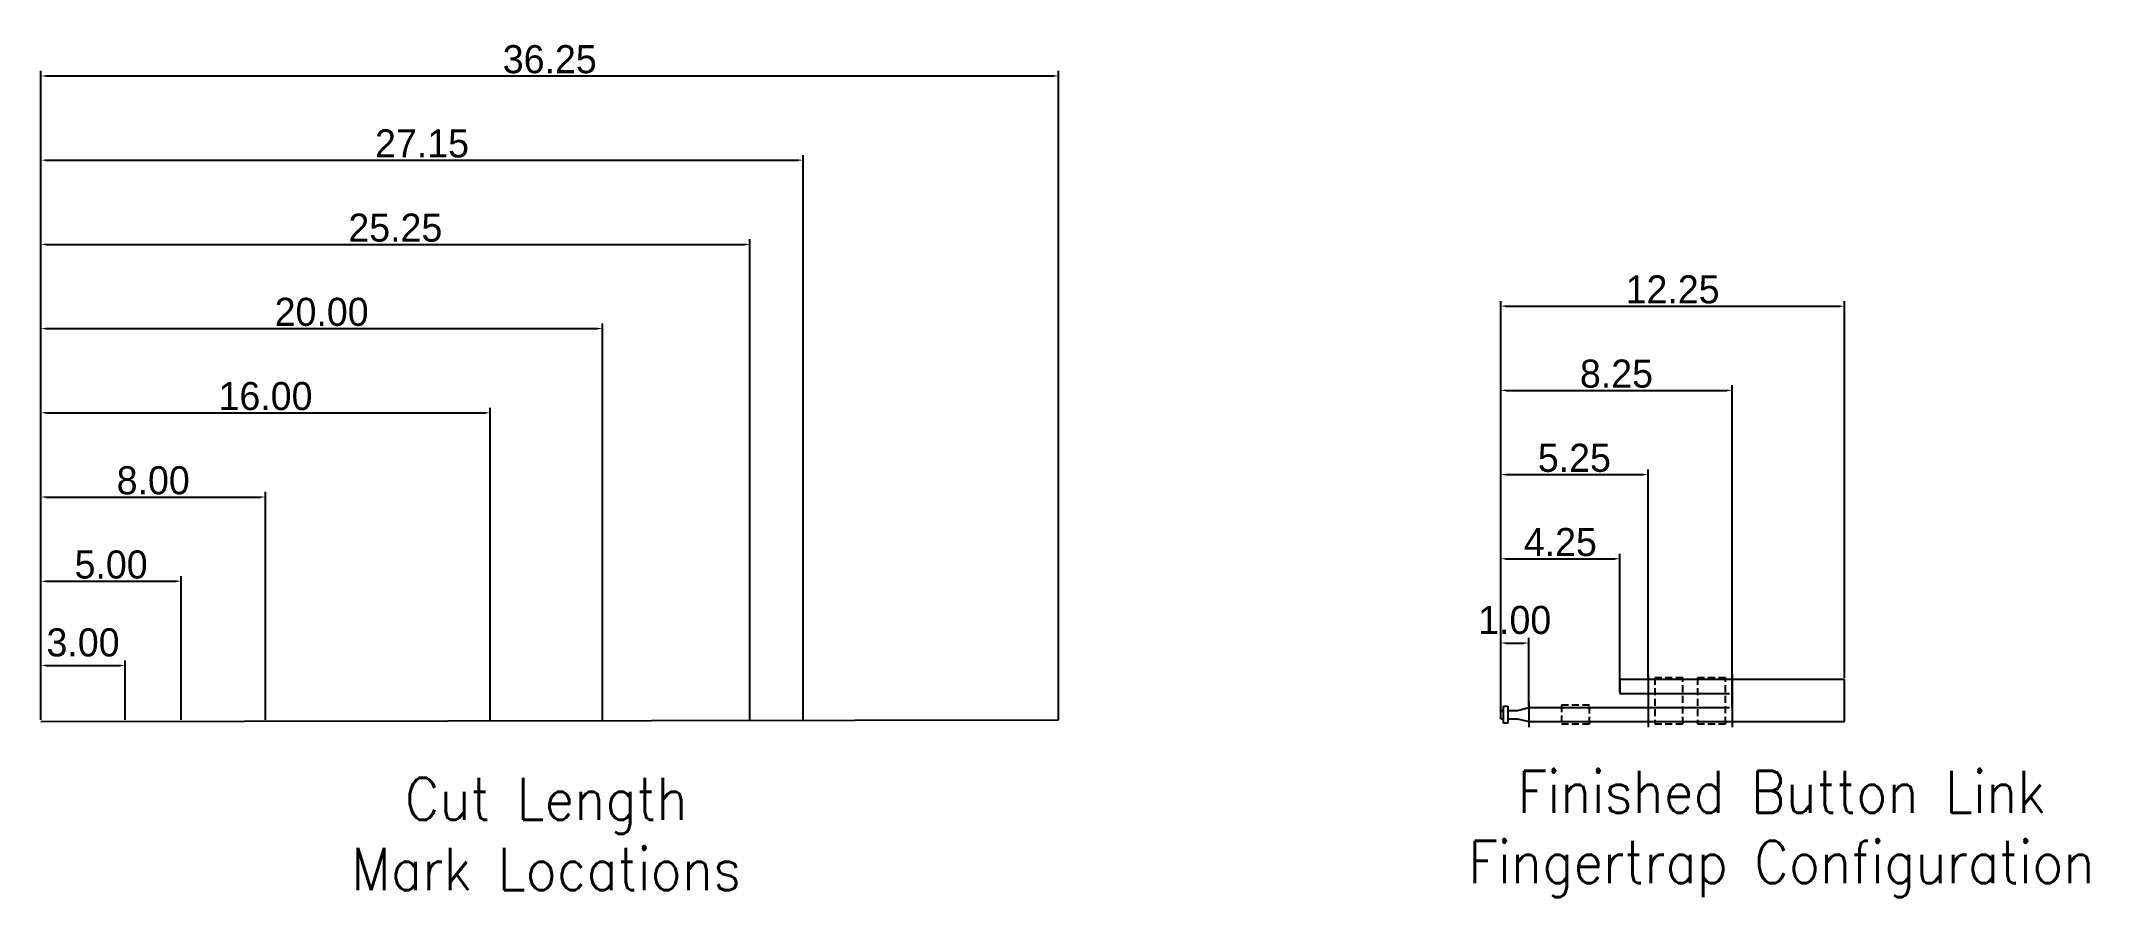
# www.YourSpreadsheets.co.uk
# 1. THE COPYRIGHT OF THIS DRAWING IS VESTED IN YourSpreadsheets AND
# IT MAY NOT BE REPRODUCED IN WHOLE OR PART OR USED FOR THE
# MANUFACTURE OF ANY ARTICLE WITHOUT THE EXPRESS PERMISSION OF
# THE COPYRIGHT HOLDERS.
# Model space of a CAD drawing. Header units: inches. Extents: x 23.3 to 96.2, y 14.2 to 44.7.
import ezdxf

# ---------------------------------------------------------------- set-up
doc = ezdxf.new("R2010")
doc.units = ezdxf.units.IN
doc.header["$MEASUREMENT"] = 0
doc.linetypes.add('DASHED', pattern=[0.375, 0.25, -0.125])
for name, color, linetype in [('Dimensions', 3, 'Continuous'), ('Finished Extension', 7, 'Continuous'), ('Hidden', 2, 'Continuous'), ('Spectra Cut Length', 7, 'Continuous'), ('Stitching', 1, 'DASHED')]:
    doc.layers.add(name, color=color, linetype=linetype)
doc.styles.add('QCADDimTextStyle', font='txt')
doc.styles.add('textstyle13', font='Standard')
doc.styles.add('textstyle14', font='Standard')
doc.dimstyles.new('QCADDimStyle', dxfattribs={"dimtxt": 1, "dimasz": 0.18, "dimexe": 0.18, "dimexo": 0.0625, "dimgap": 0.09, "dimtad": 1, "dimtoh": 1, "dimdec": 4, "dimzin": 0, "dimdsep": 46, "dimtxsty": 'QCADDimTextStyle', "dimcen": 0.09, "dimadec": 0, "dimazin": 0, "dimtfac": 1, "dimtdec": 4, "dimtofl": 0, "dimtmove": 0, "dimatfit": 3, "dimfxl": 1, "dimtolj": 1, "dimtzin": 0, "dimarcsym": 0})

# ---------------------------------------------------------------- blocks, each defined once
blk = doc.blocks.new('*D112')
at = {"layer": 'Defpoints', "color": 0}
for p in [(26.304, 22.406), (23.304, 20.406), (26.304, 20.406)]:
    blk.add_point(p, dxfattribs=at)
at = {"layer": 'Dimensions', "color": 0, "lineweight": -2}
for p, q in [((23.304, 20.469), (23.304, 22.586)), ((23.484, 22.406), (26.124, 22.406)), ((26.304, 20.469), (26.304, 22.586))]:
    blk.add_line(p, q, dxfattribs=at)
at = {"layer": 'Dimensions', "color": 0}
for points in [[(23.484, 22.436), (23.484, 22.376), (23.304, 22.406)], [(26.124, 22.376), (26.124, 22.436), (26.304, 22.406)]]:
    blk.add_solid(points, dxfattribs=at)
at = {"layer": 'Dimensions', "color": 0, "insert": (24.804, 23.221), "char_height": 1, "attachment_point": 5, "style": 'QCADDimTextStyle'}
blk.add_mtext('\\A1;3.00', dxfattribs=at)
blk = doc.blocks.new('*D113')
at = {"layer": 'Defpoints', "color": 0}
for p in [(31.304, 28.406), (23.304, 20.406), (31.304, 20.406)]:
    blk.add_point(p, dxfattribs=at)
at = {"layer": 'Dimensions', "color": 0, "lineweight": -2}
for p, q in [((23.304, 20.469), (23.304, 28.586)), ((31.304, 20.469), (31.304, 28.586)), ((23.484, 28.406), (31.124, 28.406))]:
    blk.add_line(p, q, dxfattribs=at)
at = {"layer": 'Dimensions', "color": 0}
for points in [[(23.484, 28.436), (23.484, 28.376), (23.304, 28.406)], [(31.124, 28.376), (31.124, 28.436), (31.304, 28.406)]]:
    blk.add_solid(points, dxfattribs=at)
at = {"layer": 'Dimensions', "color": 0, "insert": (27.304, 28.996), "char_height": 1, "attachment_point": 5, "style": 'QCADDimTextStyle'}
blk.add_mtext('\\A1;8.00', dxfattribs=at)
blk = doc.blocks.new('*D114')
at = {"layer": 'Defpoints', "color": 0}
for p in [(39.304, 31.406), (23.304, 20.406), (39.304, 20.406)]:
    blk.add_point(p, dxfattribs=at)
at = {"layer": 'Dimensions', "color": 0, "lineweight": -2}
for p, q in [((23.304, 20.469), (23.304, 31.586)), ((23.484, 31.406), (39.124, 31.406)), ((39.304, 20.469), (39.304, 31.586))]:
    blk.add_line(p, q, dxfattribs=at)
at = {"layer": 'Dimensions', "color": 0}
for points in [[(23.484, 31.436), (23.484, 31.376), (23.304, 31.406)], [(39.124, 31.376), (39.124, 31.436), (39.304, 31.406)]]:
    blk.add_solid(points, dxfattribs=at)
at = {"layer": 'Dimensions', "color": 0, "insert": (31.304, 31.996), "char_height": 1, "attachment_point": 5, "style": 'QCADDimTextStyle'}
blk.add_mtext('\\A1;16.00', dxfattribs=at)
blk = doc.blocks.new('*D115')
at = {"layer": 'Defpoints', "color": 0}
for p in [(43.304, 34.406), (23.304, 20.469), (43.304, 20.406)]:
    blk.add_point(p, dxfattribs=at)
at = {"layer": 'Dimensions', "color": 0, "lineweight": -2}
for p, q in [((23.304, 20.531), (23.304, 34.586)), ((23.484, 34.406), (43.124, 34.406)), ((43.304, 20.469), (43.304, 34.586))]:
    blk.add_line(p, q, dxfattribs=at)
at = {"layer": 'Dimensions', "color": 0}
for points in [[(23.484, 34.436), (23.484, 34.376), (23.304, 34.406)], [(43.124, 34.376), (43.124, 34.436), (43.304, 34.406)]]:
    blk.add_solid(points, dxfattribs=at)
at = {"layer": 'Dimensions', "color": 0, "insert": (33.304, 34.996), "char_height": 1, "attachment_point": 5, "style": 'QCADDimTextStyle'}
blk.add_mtext('\\A1;20.00', dxfattribs=at)
blk = doc.blocks.new('*D116')
at = {"layer": 'Defpoints', "color": 0}
for p in [(59.554, 43.406), (23.304, 20.406), (59.554, 20.406)]:
    blk.add_point(p, dxfattribs=at)
at = {"layer": 'Dimensions', "color": 0, "lineweight": -2}
for p, q in [((23.304, 20.469), (23.304, 43.586)), ((23.484, 43.406), (59.374, 43.406)), ((59.554, 20.469), (59.554, 43.586))]:
    blk.add_line(p, q, dxfattribs=at)
at = {"layer": 'Dimensions', "color": 0}
for points in [[(23.484, 43.436), (23.484, 43.376), (23.304, 43.406)], [(59.374, 43.376), (59.374, 43.436), (59.554, 43.406)]]:
    blk.add_solid(points, dxfattribs=at)
at = {"layer": 'Dimensions', "color": 0, "insert": (41.429, 43.996), "char_height": 1, "attachment_point": 5, "style": 'QCADDimTextStyle'}
blk.add_mtext('\\A1;36.25', dxfattribs=at)
blk = doc.blocks.new('*D117')
at = {"layer": 'Defpoints', "color": 0}
for p in [(50.454, 40.406), (23.304, 20.406), (50.454, 20.406)]:
    blk.add_point(p, dxfattribs=at)
at = {"layer": 'Dimensions', "color": 0, "lineweight": -2}
for p, q in [((23.304, 20.469), (23.304, 40.586)), ((23.484, 40.406), (50.274, 40.406)), ((50.454, 20.469), (50.454, 40.586))]:
    blk.add_line(p, q, dxfattribs=at)
at = {"layer": 'Dimensions', "color": 0}
for points in [[(23.484, 40.436), (23.484, 40.376), (23.304, 40.406)], [(50.274, 40.376), (50.274, 40.436), (50.454, 40.406)]]:
    blk.add_solid(points, dxfattribs=at)
at = {"layer": 'Dimensions', "color": 0, "insert": (36.879, 40.996), "char_height": 1, "attachment_point": 5, "style": 'QCADDimTextStyle'}
blk.add_mtext('\\A1;27.15', dxfattribs=at)
blk = doc.blocks.new('*D118')
at = {"layer": 'Defpoints', "color": 0}
for p in [(48.554, 37.406), (23.304, 20.531), (48.554, 20.406)]:
    blk.add_point(p, dxfattribs=at)
at = {"layer": 'Dimensions', "color": 0, "lineweight": -2}
for p, q in [((23.304, 20.594), (23.304, 37.586)), ((23.484, 37.406), (48.374, 37.406)), ((48.554, 20.469), (48.554, 37.586))]:
    blk.add_line(p, q, dxfattribs=at)
at = {"layer": 'Dimensions', "color": 0}
for points in [[(23.484, 37.436), (23.484, 37.376), (23.304, 37.406)], [(48.374, 37.376), (48.374, 37.436), (48.554, 37.406)]]:
    blk.add_solid(points, dxfattribs=at)
at = {"layer": 'Dimensions', "color": 0, "insert": (35.929, 37.996), "char_height": 1, "attachment_point": 5, "style": 'QCADDimTextStyle'}
blk.add_mtext('\\A1;25.25', dxfattribs=at)
blk = doc.blocks.new('*D119')
at = {"layer": 'Defpoints', "color": 0}
for p in [(28.304, 25.406), (23.304, 20.406), (28.304, 20.406)]:
    blk.add_point(p, dxfattribs=at)
at = {"layer": 'Dimensions', "color": 0, "lineweight": -2}
for p, q in [((23.304, 20.469), (23.304, 25.586)), ((28.304, 20.469), (28.304, 25.586)), ((23.484, 25.406), (28.124, 25.406))]:
    blk.add_line(p, q, dxfattribs=at)
at = {"layer": 'Dimensions', "color": 0}
for points in [[(23.484, 25.436), (23.484, 25.376), (23.304, 25.406)], [(28.124, 25.376), (28.124, 25.436), (28.304, 25.406)]]:
    blk.add_solid(points, dxfattribs=at)
at = {"layer": 'Dimensions', "color": 0, "insert": (25.804, 25.996), "char_height": 1, "attachment_point": 5, "style": 'QCADDimTextStyle'}
blk.add_mtext('\\A1;5.00', dxfattribs=at)
blk = doc.blocks.new('*D120')
at = {"layer": 'Defpoints', "color": 0}
for p in [(76.304, 23.206), (75.304, 20.506), (76.304, 20.906)]:
    blk.add_point(p, dxfattribs=at)
at = {"layer": 'Dimensions', "color": 0, "lineweight": -2}
for p, q in [((75.304, 20.569), (75.304, 23.386)), ((76.304, 20.969), (76.304, 23.386)), ((75.484, 23.206), (76.124, 23.206))]:
    blk.add_line(p, q, dxfattribs=at)
at = {"layer": 'Dimensions', "color": 0}
for points in [[(75.484, 23.236), (75.484, 23.176), (75.304, 23.206)], [(76.124, 23.176), (76.124, 23.236), (76.304, 23.206)]]:
    blk.add_solid(points, dxfattribs=at)
at = {"layer": 'Dimensions', "color": 0, "insert": (75.804, 24.021), "char_height": 1, "attachment_point": 5, "style": 'QCADDimTextStyle'}
blk.add_mtext('\\A1;1.00', dxfattribs=at)
blk = doc.blocks.new('*D121')
at = {"layer": 'Defpoints', "color": 0}
for p in [(79.554, 26.206), (79.554, 21.406), (75.304, 20.506)]:
    blk.add_point(p, dxfattribs=at)
at = {"layer": 'Dimensions', "color": 0, "lineweight": -2}
for p, q in [((75.304, 20.569), (75.304, 26.386)), ((79.554, 21.469), (79.554, 26.386)), ((75.484, 26.206), (79.374, 26.206))]:
    blk.add_line(p, q, dxfattribs=at)
at = {"layer": 'Dimensions', "color": 0}
for points in [[(75.484, 26.236), (75.484, 26.176), (75.304, 26.206)], [(79.374, 26.176), (79.374, 26.236), (79.554, 26.206)]]:
    blk.add_solid(points, dxfattribs=at)
at = {"layer": 'Dimensions', "color": 0, "insert": (77.429, 26.796), "char_height": 1, "attachment_point": 5, "style": 'QCADDimTextStyle'}
blk.add_mtext('\\A1;4.25', dxfattribs=at)
blk = doc.blocks.new('*D122')
at = {"layer": 'Defpoints', "color": 0}
for p in [(80.554, 29.206), (80.554, 21.906), (75.304, 20.569)]:
    blk.add_point(p, dxfattribs=at)
at = {"layer": 'Dimensions', "color": 0, "lineweight": -2}
for p, q in [((75.304, 20.631), (75.304, 29.386)), ((75.484, 29.206), (80.374, 29.206)), ((80.554, 21.969), (80.554, 29.386))]:
    blk.add_line(p, q, dxfattribs=at)
at = {"layer": 'Dimensions', "color": 0}
for points in [[(75.484, 29.236), (75.484, 29.176), (75.304, 29.206)], [(80.374, 29.176), (80.374, 29.236), (80.554, 29.206)]]:
    blk.add_solid(points, dxfattribs=at)
at = {"layer": 'Dimensions', "color": 0, "insert": (77.929, 29.796), "char_height": 1, "attachment_point": 5, "style": 'QCADDimTextStyle'}
blk.add_mtext('\\A1;5.25', dxfattribs=at)
blk = doc.blocks.new('*D123')
at = {"layer": 'Defpoints', "color": 0}
for p in [(83.554, 32.206), (83.554, 21.906), (75.304, 20.506)]:
    blk.add_point(p, dxfattribs=at)
at = {"layer": 'Dimensions', "color": 0, "lineweight": -2}
for p, q in [((75.304, 20.569), (75.304, 32.386)), ((75.484, 32.206), (83.374, 32.206)), ((83.554, 21.969), (83.554, 32.386))]:
    blk.add_line(p, q, dxfattribs=at)
at = {"layer": 'Dimensions', "color": 0}
for points in [[(75.484, 32.236), (75.484, 32.176), (75.304, 32.206)], [(83.374, 32.176), (83.374, 32.236), (83.554, 32.206)]]:
    blk.add_solid(points, dxfattribs=at)
at = {"layer": 'Dimensions', "color": 0, "insert": (79.429, 32.796), "char_height": 1, "attachment_point": 5, "style": 'QCADDimTextStyle'}
blk.add_mtext('\\A1;8.25', dxfattribs=at)
blk = doc.blocks.new('*D124')
at = {"layer": 'Defpoints', "color": 0}
for p in [(87.554, 35.206), (87.554, 21.906), (75.304, 20.506)]:
    blk.add_point(p, dxfattribs=at)
at = {"layer": 'Dimensions', "color": 0, "lineweight": -2}
for p, q in [((75.304, 20.569), (75.304, 35.386)), ((75.484, 35.206), (87.374, 35.206)), ((87.554, 21.969), (87.554, 35.386))]:
    blk.add_line(p, q, dxfattribs=at)
at = {"layer": 'Dimensions', "color": 0}
for points in [[(75.484, 35.236), (75.484, 35.176), (75.304, 35.206)], [(87.374, 35.176), (87.374, 35.236), (87.554, 35.206)]]:
    blk.add_solid(points, dxfattribs=at)
at = {"layer": 'Dimensions', "color": 0, "insert": (81.429, 35.796), "char_height": 1, "attachment_point": 5, "style": 'QCADDimTextStyle'}
blk.add_mtext('\\A1;12.25', dxfattribs=at)

msp = doc.modelspace()

# ---------------------------------------------------------------- linework, layer by layer
for p, q in [((87.554, 21.906), (83.554, 21.906)), ((87.554, 20.406), (87.554, 21.906)), ((76.304, 20.406), (87.554, 20.406))]:
    msp.add_line(p, q)
at = {"layer": 'Finished Extension'}
for p, q in [((83.554, 21.906), (79.554, 21.906)), ((79.554, 21.906), (79.554, 21.406)), ((83.554, 20.906), (83.554, 21.906)), ((79.554, 21.406), (80.554, 21.406)), ((75.304, 20.506), (75.304, 20.806)), ((75.304, 20.806), (75.404, 20.806)), ((75.304, 20.506), (75.404, 20.506)), ((75.404, 20.956), (75.554, 20.956)), ((75.404, 20.356), (75.404, 20.956)), ((75.554, 20.956), (75.554, 20.356)), ((75.554, 20.806), (75.904, 20.806)), ((75.554, 20.506), (75.904, 20.506)), ((75.904, 20.806), (76.304, 20.906)), ((75.904, 20.506), (76.304, 20.406)), ((75.554, 20.356), (75.404, 20.356))]:
    msp.add_line(p, q, dxfattribs=at)
at = {"layer": 'Hidden'}
for p, q in [((80.554, 22.106), (80.554, 20.206)), ((83.554, 22.106), (83.554, 20.206)), ((80.554, 21.406), (83.454, 21.406)), ((76.304, 21.106), (76.304, 20.206)), ((76.304, 20.906), (83.454, 20.906))]:
    msp.add_line(p, q, dxfattribs=at)
at = {"layer": 'Spectra Cut Length'}
msp.add_line((23.304, 20.406), (59.554, 20.469), dxfattribs=at)
at = {"layer": 'Stitching'}
for points in [[(80.792, 21.969), (80.792, 20.325), (81.792, 20.325), (81.792, 21.969)], [(82.314, 21.971), (82.314, 20.328), (83.314, 20.328), (83.314, 21.971)], [(77.467, 20.996), (77.467, 20.325), (78.467, 20.325), (78.467, 20.996)]]:
    msp.add_lwpolyline(points, close=True, dxfattribs=at)

# ---------------------------------------------------------------- texts
at = {"char_height": 0.06843, "attachment_point": 5}
for s, insert, style in [('\\H1.5;Cut Length\\PMark Locations', (41.304, 16.406), 'textstyle14'), ('\\H1.5;Finished Button Link\\PFingertrap Configuration', (85.304, 16.406), 'textstyle13')]:
    msp.add_mtext(s, dxfattribs=dict(at, insert=insert, style=style))

# ---------------------------------------------------------------- dimensions: what is measured, and where the dimension line sits
at = {"layer": 'Dimensions'}
for base, p1, p2, picture, middle in [((59.554, 43.406), (23.304, 20.406), (59.554, 20.406), '*D116', (41.429, 43.996)), ((50.454, 40.406), (23.304, 20.406), (50.454, 20.406), '*D117', (36.879, 40.996)), ((48.554, 37.406), (23.304, 20.531), (48.554, 20.406), '*D118', (35.929, 37.996)), ((87.554, 35.206), (75.304, 20.506), (87.554, 21.906), '*D124', (81.429, 35.796)), ((43.304, 34.406), (23.304, 20.469), (43.304, 20.406), '*D115', (33.304, 34.996)), ((83.554, 32.206), (75.304, 20.506), (83.554, 21.906), '*D123', (79.429, 32.796)), ((39.304, 31.406), (23.304, 20.406), (39.304, 20.406), '*D114', (31.304, 31.996)), ((80.554, 29.206), (75.304, 20.569), (80.554, 21.906), '*D122', (77.929, 29.796)), ((31.304, 28.406), (23.304, 20.406), (31.304, 20.406), '*D113', (27.304, 28.996)), ((79.554, 26.206), (75.304, 20.506), (79.554, 21.406), '*D121', (77.429, 26.796)), ((28.304, 25.406), (23.304, 20.406), (28.304, 20.406), '*D119', (25.804, 25.996)), ((76.304, 23.206), (75.304, 20.506), (76.304, 20.906), '*D120', (75.804, 24.021)), ((26.304, 22.406), (23.304, 20.406), (26.304, 20.406), '*D112', (24.804, 23.221))]:
    dim = msp.add_linear_dim(base=base, p1=p1, p2=p2, dimstyle='QCADDimStyle', override={"dimtxt": 1, "dimdec": 2, "dimclrd": 0, "dimclre": 0, "dimclrt": 0, "dimtmove": 2}, dxfattribs=at)
    dim.commit()
    dim.dimension.update_dxf_attribs({"geometry": picture, "text_midpoint": middle})

doc.saveas('drawing.dxf')
